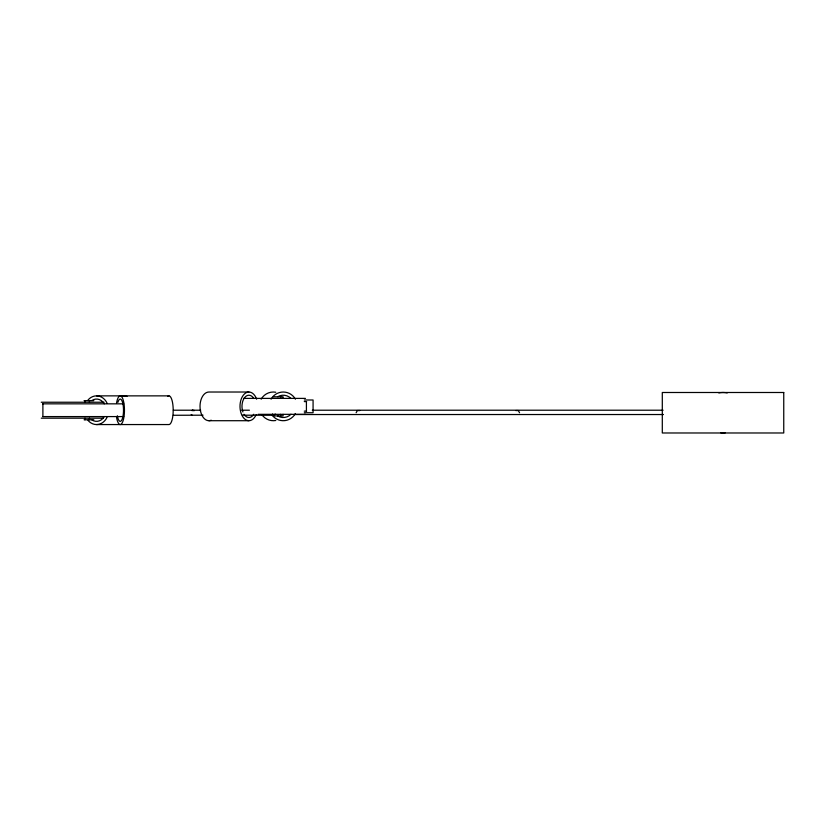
<?xml version="1.0" encoding="UTF-8"?>
<svg xmlns="http://www.w3.org/2000/svg" width="825" height="825" viewBox="0 0 825 825"><rect width="100%" height="100%" fill="white"/><g stroke="black" fill="none" stroke-linecap="round" stroke-linejoin="round"><path stroke-width="1.24" d="M356.132 412.737L357.39 410.551L359.927 410.551M515.759 410.551L518.286 410.551L519.554 412.737M248.903 392.019L208.931 392.019A14.345 8.91 -90 0 0 200.093 408.241A14.345 8.91 -90 0 0 211.241 420.224M96.546 395.866L168.96 395.866M273.271 396.804L283.058 396.804L283.058 398.392M243.509 398.392L305.467 398.392M304.332 399.991L313.077 399.991L313.077 412.737L304.332 412.737M84.078 400.641L93.813 400.641M304.281 401.579L306.622 401.579M41.25 402.239L104.063 402.239M42.591 403.838L123.688 403.838M173.353 410.211L200.671 410.211M241.684 410.211L249.408 410.211M312.293 410.211L663.094 410.211M304.281 411.149L306.622 411.149M258.091 414.336L305.467 414.336M294.391 414.532L663.465 414.532M173.353 415.274L203.032 415.192M242.447 415.192L273.869 415.274A2.527 1.537 -90 0 0 275.199 414.006M273.271 415.924L283.058 415.924L283.058 414.336M42.591 416.584L123.688 416.584M41.25 418.182L103.187 418.182M84.078 419.77L93.813 419.77M208.931 420.709L248.903 420.709M96.546 424.555L168.96 424.555A14.345 4.238 -90 0 0 173.157 408.334A14.345 4.238 -90 0 0 167.867 396.351M273.498 415.192L273.106 414.934A2.527 1.537 -90 0 1 272.539 414.006M191.348 414.532L191.874 414.934L191.369 414.532M306.415 401.579L306.415 411.149M280.603 396.804L280.603 398.392M280.603 414.336L280.603 415.924M89.461 400.641L89.461 402.239M89.461 418.182L89.461 419.77M84.985 400.641L84.985 402.239M84.985 418.182L84.985 419.77M42.89 403.838L42.89 416.584M725.134 432.867A20.243 20.243 0 0 1 720.906 432.867M718.812 392.937A20.243 20.243 0 0 1 727.238 392.937M242.901 411.943A11.158 6.93 -90 0 1 244.685 397.516A11.158 6.93 -90 0 1 253.811 398.475M253.811 414.253A11.158 6.93 -90 0 1 244.004 414.253M256.204 414.593A14.345 8.91 -90 0 1 242.797 416.8A14.345 8.91 -90 0 1 243.375 395.113A14.345 8.91 -90 0 1 256.627 399.187M277.778 396.701A11.158 10.942 -90 0 1 290.988 398.475M290.988 414.253A11.158 10.942 -90 0 1 277.778 416.027M271.064 399.187A14.345 14.077 -90 0 1 295.433 399.187M295.433 413.542A14.345 14.077 -90 0 1 271.714 414.593M261.154 399.187A14.345 14.077 -90 0 1 275.787 392.236M275.787 420.492A14.345 14.077 -90 0 1 261.814 414.593M91.833 400.548A11.158 9.415 -90 0 1 104.259 403.817M104.259 416.604A11.158 9.415 -90 0 1 91.833 419.873M87.976 400.063A14.345 12.107 -90 0 1 107.023 403.033M107.023 417.388A14.345 12.107 -90 0 1 87.976 420.358M120.77 396.351A14.345 12.107 -90 0 1 127.04 396.351M117.892 402.322A11.158 3.29 -90 0 1 122.739 403.033A11.158 3.29 -90 0 1 122.11 419.347A11.158 3.29 -90 0 1 117.367 415.79M116.552 403.033A14.345 4.238 90 0 1 122.946 399.218A14.345 4.238 90 0 1 122.946 421.204A14.345 4.238 90 0 1 116.552 417.388M192.493 410.293L191.885 410.551L194.411 410.551L192.483 410.293M783.75 392.494L662.3 392.494L662.3 432.981L783.75 432.981L783.75 392.494"/></g></svg>
